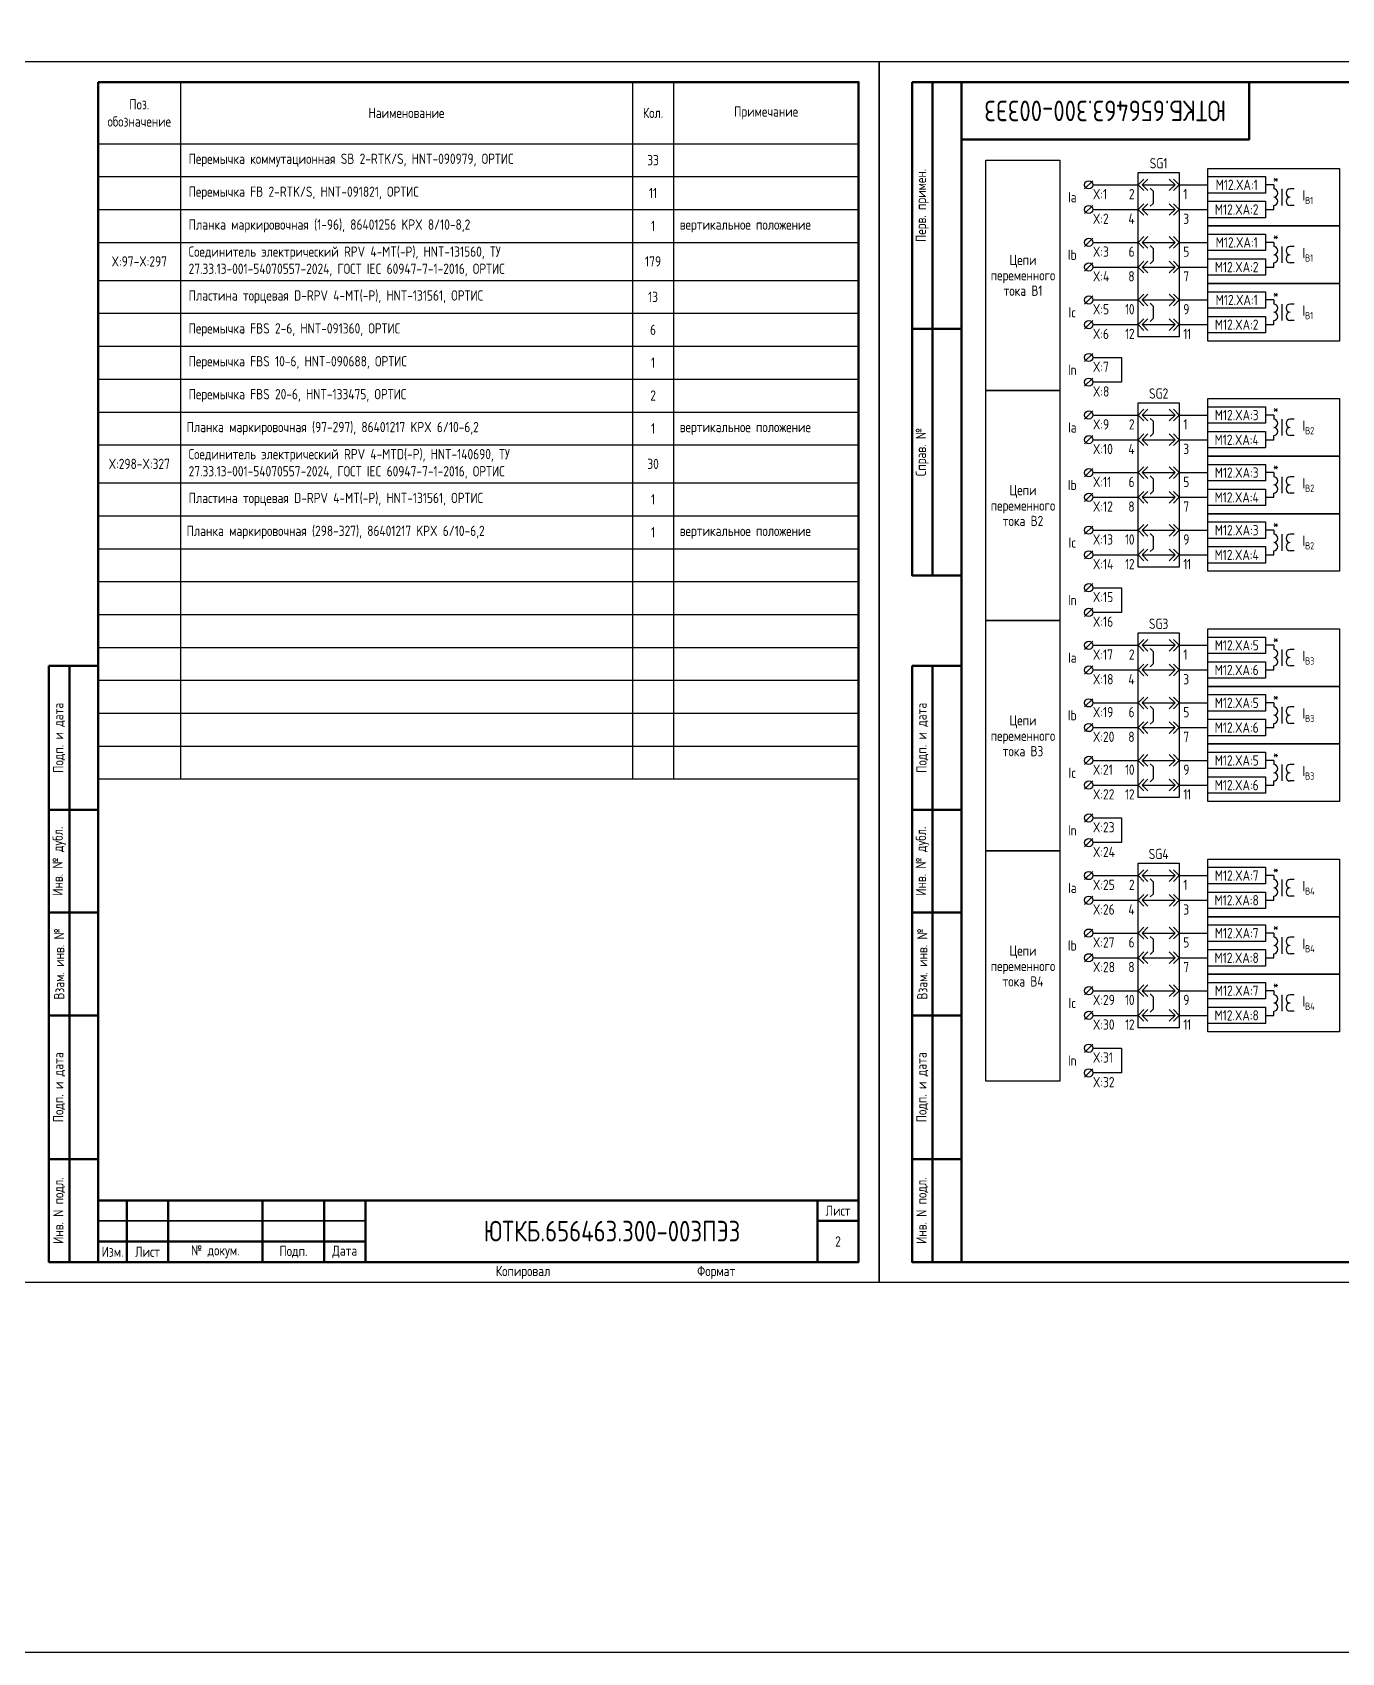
# Model space of a CAD drawing. Header units: millimetres. Extents: x -997 to 6341, y -90 to 618.
# Drawn here: x -206 to 112.5, y -90 to 304.1 of the extents above; entities that cross this region are included whole.
import ezdxf

# ---------------------------------------------------------------- set-up
doc = ezdxf.new("R2010")
doc.units = ezdxf.units.MM
doc.styles.add('Gost_type_A', font='GOST_A.TTF')

# ---------------------------------------------------------------- blocks, each defined once
blk = doc.blocks.new('Штамп угловой верхний')
at = {"lineweight": 50}
blk.add_lwpolyline([(0, 0), (70, 0), (70, -14), (0, -14)], close=True, dxfattribs=at)
blk = doc.blocks.new('Формат_А3')
blk.add_lwpolyline([(-420, 297), (0, 297), (0, 0), (-420, 0)], close=True)
at = {"lineweight": 50}
blk.add_lwpolyline([(-400, 292), (-5, 292), (-5, 5), (-400, 5)], close=True, dxfattribs=at)
blk = doc.blocks.new('Штамп левый верхний')
at = {"lineweight": 50}
for points in [[(-12, 0), (-7, 0), (-7, -60), (-12, -60)], [(-7, 0), (0, 0), (0, -60), (-7, -60)], [(-12, -60), (-7, -60), (-7, -120), (-12, -120)], [(-7, -60), (0, -60), (0, -120), (-7, -120)]]:
    blk.add_lwpolyline(points, close=True, dxfattribs=at)
at = {"char_height": 2.5, "width": 60, "attachment_point": 5, "rotation": 90, "style": 'Gost_type_A'}
for s, insert in [('Перв. примен.', (-9.5, -30)), ('Справ. №', (-9.5, -90))]:
    blk.add_mtext(s, dxfattribs=dict(at, insert=insert))
blk = doc.blocks.new('Штамп левый нижний')
at = {"lineweight": 50}
for points in [[(-12, 145), (-7, 145), (-7, 110), (-12, 110)], [(-7, 145), (0, 145), (0, 110), (-7, 110)], [(-12, 110), (-7, 110), (-7, 85), (-12, 85)], [(-7, 110), (0, 110), (0, 85), (-7, 85)], [(-12, 85), (-7, 85), (-7, 60), (-12, 60)], [(-7, 85), (0, 85), (0, 60), (-7, 60)], [(-12, 60), (-7, 60), (-7, 25), (-12, 25)], [(-7, 60), (0, 60), (0, 25), (-7, 25)], [(-12, 25), (-7, 25), (-7, 0), (-12, 0)], [(-7, 25), (0, 25), (0, 0), (-7, 0)]]:
    blk.add_lwpolyline(points, close=True, dxfattribs=at)
at = {"char_height": 2.5, "attachment_point": 5, "rotation": 90, "style": 'Gost_type_A'}
for s, insert, width in [('Подп. и дата', (-9.5, 127.5), 35), ('Инв. № дубл.', (-9.5, 97.5), 25), ('Взам. инв. №', (-9.5, 72.5), 25), ('Подп. и дата', (-9.5, 42.5), 35), ('Инв. N подл.', (-9.5, 12.5), 25)]:
    blk.add_mtext(s, dxfattribs=dict(at, insert=insert, width=width))
blk = doc.blocks.new('БИ_разъем')
for p, q in [((0, 0), (1.41, 1.41)), ((0, 0), (1.41, 1.41)), ((0, 0), (1.41, -1.41)), ((0, 0), (1.41, -1.41)), ((1, 0), (2.41, 1.41)), ((1, 0), (2.41, -1.41)), ((1, 0), (9, 0)), ((9, 0), (7.59, 1.41)), ((9, 0), (7.59, -1.41)), ((10, 0), (8.59, 1.41)), ((10, 0), (8.59, 1.41)), ((10, 0), (8.59, -1.41)), ((10, 0), (8.59, -1.41))]:
    blk.add_line(p, q)
blk = doc.blocks.new('БИ_перемычка')
for p, q in [((2.97, -0.79), (3.67, -1.5)), ((3.67, -1.5), (3.67, -4.5)), ((2.97, -5.21), (3.67, -4.5))]:
    blk.add_line(p, q)
blk = doc.blocks.new('*T24')
at = {"color": 0, "lineweight": -2, "transparency": 16777216}
for p, q in [((0, 0), (185, 0)), ((0, 0), (0, -15)), ((20, 0), (20, -15)), ((130, 0), (130, -15)), ((140, 0), (140, -15)), ((185, 0), (185, -15)), ((209.75, 0), (394.75, 0)), ((209.75, 0), (209.75, -15)), ((229.75, 0), (229.75, -15)), ((339.75, 0), (339.75, -15)), ((349.75, 0), (349.75, -15)), ((394.75, 0), (394.75, -15))]:
    blk.add_line(p, q, dxfattribs=at)
at = {"color": 0, "linetype": 'ByBlock', "lineweight": -2, "transparency": 16777216}
for p, q in [((0, -15), (185, -15)), ((0, -15), (0, -229.24)), ((20, -15), (20, -229.24)), ((130, -15), (130, -229.24)), ((140, -15), (140, -89.35)), ((185, -15), (185, -229.24)), ((209.75, -15), (394.75, -15)), ((209.75, -15), (209.75, -169.5)), ((229.75, -15), (229.75, -169.5)), ((339.75, -15), (339.75, -169.5)), ((349.75, -15), (349.75, -80.25)), ((394.75, -15), (394.75, -169.5)), ((209.75, -23), (394.75, -23)), ((0, -28.63), (185, -28.63)), ((209.75, -31), (394.75, -31)), ((0, -38.06), (185, -38.06)), ((209.75, -39), (394.75, -39)), ((0, -47.45), (185, -47.45)), ((209.75, -48.25), (394.75, -48.25)), ((0, -55.45), (185, -55.45)), ((209.75, -56.25), (394.75, -56.25)), ((0, -65.35), (185, -65.35)), ((209.75, -64.25), (394.75, -64.25)), ((0, -73.35), (185, -73.35)), ((209.75, -72.25), (394.75, -72.25)), ((0, -81.35), (185, -81.35)), ((209.75, -80.25), (394.75, -80.25)), ((349.75, -80.25), (349.75, -88.25)), ((0, -89.35), (185, -89.35)), ((140, -89.35), (140, -153.35)), ((209.75, -88.25), (394.75, -88.25)), ((349.75, -88.25), (349.75, -105.5)), ((0, -97.35), (185, -97.35)), ((209.75, -97.5), (394.75, -97.5)), ((0, -105.35), (185, -105.35)), ((209.75, -105.5), (394.75, -105.5)), ((349.75, -105.5), (349.75, -113.5)), ((0, -113.35), (185, -113.35)), ((209.75, -113.5), (394.75, -113.5)), ((349.75, -113.5), (349.75, -169.5)), ((0, -121.35), (185, -121.35)), ((209.75, -121.5), (394.75, -121.5)), ((0, -129.35), (185, -129.35)), ((209.75, -129.5), (394.75, -129.5)), ((0, -137.35), (185, -137.35)), ((209.75, -137.5), (394.75, -137.5)), ((0, -145.35), (185, -145.35)), ((209.75, -145.5), (394.75, -145.5)), ((0, -153.35), (185, -153.35)), ((140, -153.35), (140, -229.24)), ((209.75, -153.5), (394.75, -153.5)), ((0, -161.35), (185, -161.35)), ((209.75, -161.5), (394.75, -161.5)), ((0, -170.78), (185, -170.78)), ((209.75, -169.5), (394.75, -169.5)), ((0, -178.78), (185, -178.78)), ((0, -186.78), (185, -186.78)), ((0, -194.78), (185, -194.78)), ((0, -202.78), (185, -202.78)), ((0, -211.83), (185, -211.83)), ((0, -221.24), (185, -221.24)), ((0, -229.24), (185, -229.24))]:
    blk.add_line(p, q, dxfattribs=at)
at = {"transparency": 16777216, "char_height": 2.5, "style": 'Gost_type_A'}
for s, insert, width, attachment_point in [('Поз. обозначение', (10, -7.5), 17, 5), ('Наименование', (75, -7.5), 107, 5), ('Кол.', (135, -7.5), 7, 5), ('Примечание', (162.5, -7.5), 42, 5), ('Поз. обозначение', (219.75, -7.5), 17, 5), ('Наименование', (284.75, -7.5), 107, 5), ('Кол.', (344.75, -7.5), 7, 5), ('Примечание', (372.25, -7.5), 42, 5), ('Планка маркировочная (97-297), 86401217 KPX 6/10-6,2', (231.25, -84.25), 107, 4), ('Перемычка ПС 2-8, 15000020, СТЭЗ ', (21.5, -93.35), 107, 4), ('33', (135, -93.35), 7, 5), ('11', (135, -101.35), 7, 5), ('Планка маркировочная (1-14) (14,12,10,8,6,4,2; 13,11,9,7,5,3,1), 86401256 KPX 8/10-8,2', (21.5, -109.35), 107, 4), ('11', (135, -109.35), 7, 5), ('Планка маркировочная (298-327), 86401217 KPX 6/10-6,2', (231.25, -109.5), 107, 4), ('{\\C256;Блок испытательный, в составе:}', (21.5, -117.35), 107, 4), ('Блок базовый ЭПББ 4+1, 111505, ТУ 27.33.13-001-53942713-2023, НПП "ЭПРОМ"', (21.5, -125.35), 107, 4), ('2', (135, -125.35), 7, 5), ('Крышка рабочая ЭПРК 4+1, 121505, ТУ 27.33.13-001-53942713-2023, НПП "ЭПРОМ"', (21.5, -133.35), 107, 4), ('2', (135, -133.35), 7, 5), ('Планка маркировочная (1-10) (2,4.6,8,10; 1,3,5,7,9), 86401256 KPX 8/10-8,2', (21.5, -141.35), 107, 4), ('2', (135, -141.35), 7, 5), ('Планка маркировочная (1-10) (10,8,6,4,2; 9,7,5,3,1), 86401256 KPX 8/10-8,2', (21.5, -149.35), 107, 4), ('2', (135, -149.35), 7, 5)]:
    blk.add_mtext(s, dxfattribs=dict(at, insert=insert, width=width, attachment_point=attachment_point))
at = {"color": 0, "transparency": 16777216, "char_height": 2.5, "style": 'Gost_type_A'}
for s, insert, width, attachment_point in [('{\\C256;Интеллектуальное электронное устройство ЮНИТ-М519-ДЗШ-Р102-К103-К103-К103-х-х-В101-В101-В101-В101-В101-М1С4.0С00-С01.03, НЛПР.656122.602-XXX,\\C1; }ООО Юнител Инжиниринг', (22, -21.81), 106, 4), ('Перемычка коммутационная SB 2-RTK/S, HNT-090979, ОРТИС', (231.75, -19), 106, 4), ('33', (344.75, -19), 7, 5), ('A1-A3', (10, -21.81), 18, 5), ('3', (135, -21.81), 7, 5), ('Перемычка FB 2-RTK/S, HNT-091821, ОРТИС', (231.75, -27), 106, 4), ('11', (344.75, -27), 7, 5), ('Блок интерфейсный ИЧМ ЮНИТ-ИЧМ-КУГР, ТУ 27.12.23-609-61775353-2024,     ООО Юнител Инжиниринг', (22, -33.34), 106, 4), ('A1.1-A3.1', (10, -33.34), 18, 5), ('3', (135, -33.34), 7, 5), ('{\\C256;Планка маркировочная (1-96), 86401256 KPX 8/10-8,2}', (231.75, -35), 106, 4), ('1', (344.75, -35), 7, 5), ('вертикальное положение', (351.25, -35), 42, 4), ('Светильник светодиодный ЖКХ-08 Д с кабелем 3 м, 5000 К,\\PТУ 3461-009-01281952-2018, Фокус ', (22, -42.75), 106, 4), ('EL1, EL2', (10, -42.75), 18, 5), ('2', (135, -42.75), 7, 5), ('X:97-X:297', (219.75, -43.62), 18, 5), ('Соединитель электрический RPV 4-MT(-P), HNT-131560, ТУ 27.33.13-001-54070557-2024, ГОСТ IEC 60947-7-1-2016, ОРТИС ', (231.75, -43.62), 106, 4), ('179', (344.75, -43.62), 7, 5), ('HL1', (10, -51.45), 18, 5), ('{\\C256;Лампа СКЛ 14Н-2-Ж-2-220 П Ч IP65 ЯШГК.433137.068 ТУ, Протон-Импульс}', (22, -51.45), 106, 4), ('1', (135, -51.45), 7, 5), ('Пластина торцевая D-RPV 4-MT(-P), HNT-131561, ОРТИС', (231.75, -52.25), 106, 4), ('13', (344.75, -52.25), 7, 5), ('{\\C256;Переключатель кулачковый S10 JDG 1106 B4/1447,  (с компл. винтов 3,9х16 потай, саморез DIN 7982F-H A2 - 4 шт.), АУТС.642210.001 ТУ, ОРТИС}', (22, -60.4), 106, 4), ('Перемычка FBS 2-6, HNT-091360, ОРТИС', (231.75, -60.25), 106, 4), ('6', (344.75, -60.25), 7, 5), ('SA1-SA10', (10, -60.4), 16, 5), ('10', (135, -60.4), 6, 5), ('Перемычка FBS 10-6, HNT-090688, ОРТИС', (231.75, -68.25), 106, 4), ('SG1-SG11', (10, -69.35), 18, 5), ('{\\C256;Блок испытательный, в составе:}', (22, -69.35), 106, 4), ('1', (344.75, -68.25), 7, 5), ('Перемычка FBS 20-6, HNT-133475, ОРТИС', (231.75, -76.25), 106, 4), ('{\\C256;Блок базовый ЭПББ 6+1, 111507, ТУ 27.33.13-001-53942713-2023, НПП "ЭПРОМ"}', (22, -77.35), 106, 4), ('11', (135, -77.35), 7, 5), ('2', (344.75, -76.25), 7, 5), ('{\\C256;Крышка рабочая ЭПРК 6+1, 121507, ТУ 27.33.13-001-53942713-2023, НПП "ЭПРОМ"}', (22, -85.35), 106, 4), ('11', (135, -85.35), 7, 5), ('1', (344.75, -84.25), 7, 5), ('вертикальное положение', (351.25, -84.25), 42, 4), ('X:298-X:327', (219.75, -92.87), 18, 5), ('30', (344.75, -92.87), 7, 5), ('{\\C256;Планка маркировочная} (1-14) (2,4.6,8,10,12,14; 1,3,5,7,9,11,13){\\C256;, 86401256 KPX 8/10-8,2}', (21.5, -101.35), 107, 4), ('горизонтальное положение', (141.5, -101.35), 42, 4), ('1', (344.75, -101.5), 7, 5), ('горизонтальное положение', (141.5, -109.35), 42, 4), ('1', (344.75, -109.5), 7, 5), ('вертикальное положение', (351.25, -109.5), 42, 4), ('SG12-SG13', (10, -117.35), 18, 5), ('горизонтальное положение', (141.5, -141.35), 42, 4), ('горизонтальное положение', (141.5, -149.35), 42, 4), ('SQ1-SQ4', (10, -157.35), 18, 5), ('{\\C256;Выключатель путевой ВВП11-10А313-20У311, ТУ 3428-155-00216823-2005, ВНИИР }', (22, -157.35), 106, 4), ('4', (135, -157.35), 7, 5), ('UZ1-UZ3', (10, -166.06), 18, 5), ('{\\C256;Блок-приставка конденсаторная ЮНИТ-БК-02, ТУ 27.12.31-601-61775353-2016, }ООО Юнител Инжиниринг', (22, -166.06), 106, 4), ('3', (135, -166.06), 7, 5), ('Кабель 3м 2х0,75, Фокус', (22, -174.78), 106, 4), ('{\\C256;в составе позиции} EL1', (141.5, -174.78), 42, 4), ('WE1', (10, -174.78), 18, 5), ('1', (135, -174.78), 7, 5), ('Провод ПВСнг(А)-LS 2х0,75, ГОСТ 7399-97', (22, -182.78), 106, 4), ('WE2', (10, -182.78), 18, 5), ('4', (135, -182.78), 7, 5), ('{\\C256;м}', (141.5, -182.78), 42, 4), ('WE3', (10, -190.78), 18, 5), ('Кабель 3м 2х0,75, Фокус', (22, -190.78), 106, 4), ('1', (135, -190.78), 7, 5), ('{\\C256;в составе позиции} EL1', (141.5, -190.78), 42, 4), ('Провод ПВСнг(А)-LS 2х0,75, ГОСТ 7399-97', (22, -198.78), 106, 4), ('WE4', (10, -198.78), 18, 5), ('4', (135, -198.78), 7, 5), ('{\\C256;м}', (141.5, -198.78), 42, 4), ('{\\C256;Патч-корд экранированный, категории 5е, FTP серый PC-FTP-RJ45-Cat.5e-1,5m-LSZH, 8871c, Cabeus}', (22, -207.3), 106, 4), ('WE5-WE7', (10, -207.3), 18, 5), ('3', (135, -207.3), 7, 5), ('X:1-X:96', (10, -216.53), 18, 5), ('{\\C256;Соединитель электрический RUT 6-RTK/S, HNT-090374, ТУ 27.33.13-001-54070557-2024, ГОСТ IEC 60947-7-1-2016, ОРТИС}', (22, -216.53), 106, 4), ('96', (135, -216.53), 7, 5), ('{\\C256;Пластина торцевая D-RUT 6-RTK, HNT-090665, ОРТИС}', (22, -225.24), 106, 4), ('13', (135, -225.24), 7, 5)]:
    blk.add_mtext(s, dxfattribs=dict(at, insert=insert, width=width, attachment_point=attachment_point))
at = {"color": 1, "transparency": 16777216, "char_height": 2.5, "width": 106, "attachment_point": 4, "style": 'Gost_type_A'}
for s, insert in [('{\\C0;Соединитель электрический\\C256; RPV 4-MTD(-P), HNT-140690, ТУ 27.33.13-001-54070557-2024, ГОСТ IEC 60947-7-1-2016, ОРТИС}', (231.75, -92.87)), ('{\\C0;Пластина торцевая D-RPV 4-MT(-P), HNT-131561, ОРТИС}', (231.75, -101.5))]:
    blk.add_mtext(s, dxfattribs=dict(at, insert=insert))
blk = doc.blocks.new('Формат_А4')
blk.add_lwpolyline([(0, 297), (0, 0), (-210, 0), (-210, 297)], close=True)
at = {"lineweight": 50}
blk.add_lwpolyline([(-190, 292), (-5, 292), (-5, 5), (-190, 5)], close=True, dxfattribs=at)
blk = doc.blocks.new('Штамп малый нижний')
at = {"lineweight": 50}
for points in [[(-185, 15), (-178, 15), (-178, 5), (-185, 5)], [(-178, 15), (-168, 15), (-168, 5), (-178, 5)], [(-168, 15), (-145, 15), (-145, 5), (-168, 5)], [(-145, 15), (-130, 15), (-130, 5), (-145, 5)], [(-130, 15), (-120, 15), (-120, 5), (-130, 5)], [(-120, 15), (-10, 15), (-10, 0), (-120, 0)], [(-10, 15), (0, 15), (0, 10), (-10, 10)], [(-10, 10), (0, 10), (0, 0), (-10, 0)], [(-185, 5), (-178, 5), (-178, 0), (-185, 0)], [(-178, 5), (-168, 5), (-168, 0), (-178, 0)], [(-168, 5), (-145, 5), (-145, 0), (-168, 0)], [(-145, 5), (-130, 5), (-130, 0), (-145, 0)], [(-130, 5), (-120, 5), (-120, 0), (-130, 0)]]:
    blk.add_lwpolyline(points, close=True, dxfattribs=at)
for points in [[(-185, 15), (-178, 15), (-178, 10), (-185, 10)], [(-178, 15), (-168, 15), (-168, 10), (-178, 10)], [(-168, 15), (-145, 15), (-145, 10), (-168, 10)], [(-145, 15), (-130, 15), (-130, 10), (-145, 10)], [(-130, 15), (-120, 15), (-120, 10), (-130, 10)], [(-185, 10), (-178, 10), (-178, 5), (-185, 5)], [(-178, 10), (-168, 10), (-168, 5), (-178, 5)], [(-168, 10), (-145, 10), (-145, 5), (-168, 5)], [(-145, 10), (-130, 10), (-130, 5), (-145, 5)], [(-130, 10), (-120, 10), (-120, 5), (-130, 5)]]:
    blk.add_lwpolyline(points, close=True)
at = {"char_height": 2.5, "style": 'Gost_type_A'}
for s, insert, width, attachment_point in [('Лист', (-5, 12.5), 10, 5), ('№ докум.', (-156.5, 2.5), 23, 5), ('Подп.', (-137.5, 2.5), 15, 5), ('Дата', (-125, 2.5), 10, 5), ('Изм.', (-181.5, 2.5), 7, 5), ('Лист', (-173, 2.5), 10, 5), ('Копировал', (-75, -2.53), 13.1202, 6), ('Формат', (-30, -2.53), 13.1202, 6)]:
    blk.add_mtext(s, dxfattribs=dict(at, insert=insert, width=width, attachment_point=attachment_point))
blk = doc.blocks.new('*T41')
at = {"color": 0, "lineweight": -2, "transparency": 16777216}
for p, q in [((0, 0), (185, 0)), ((0, 0), (0, -15)), ((20, 0), (20, -15)), ((130, 0), (130, -15)), ((140, 0), (140, -15)), ((185, 0), (185, -15))]:
    blk.add_line(p, q, dxfattribs=at)
at = {"color": 0, "linetype": 'ByBlock', "lineweight": -2, "transparency": 16777216}
for p, q in [((0, -15), (185, -15)), ((0, -15), (0, -169.5)), ((20, -15), (20, -169.5)), ((130, -15), (130, -169.5)), ((140, -15), (140, -80.25)), ((185, -15), (185, -169.5)), ((0, -23), (185, -23)), ((0, -31), (185, -31)), ((0, -39), (185, -39)), ((0, -48.25), (185, -48.25)), ((0, -56.25), (185, -56.25)), ((0, -64.25), (185, -64.25)), ((0, -72.25), (185, -72.25)), ((0, -80.25), (185, -80.25)), ((140, -80.25), (140, -88.25)), ((0, -88.25), (185, -88.25)), ((140, -88.25), (140, -105.5)), ((0, -97.5), (185, -97.5)), ((0, -105.5), (185, -105.5)), ((140, -105.5), (140, -113.5)), ((0, -113.5), (185, -113.5)), ((140, -113.5), (140, -169.5)), ((0, -121.5), (185, -121.5)), ((0, -129.5), (185, -129.5)), ((0, -137.5), (185, -137.5)), ((0, -145.5), (185, -145.5)), ((0, -153.5), (185, -153.5)), ((0, -161.5), (185, -161.5)), ((0, -169.5), (185, -169.5))]:
    blk.add_line(p, q, dxfattribs=at)
at = {"transparency": 16777216, "char_height": 2.5, "style": 'Gost_type_A'}
for s, insert, width, attachment_point in [('Поз. обозначение', (10, -7.5), 17, 5), ('Наименование', (75, -7.5), 107, 5), ('Кол.', (135, -7.5), 7, 5), ('Примечание', (162.5, -7.5), 42, 5), ('Планка маркировочная (97-297), 86401217 KPX 6/10-6,2', (21.5, -84.25), 107, 4), ('Планка маркировочная (298-327), 86401217 KPX 6/10-6,2', (21.5, -109.5), 107, 4)]:
    blk.add_mtext(s, dxfattribs=dict(at, insert=insert, width=width, attachment_point=attachment_point))
at = {"color": 0, "transparency": 16777216, "char_height": 2.5, "style": 'Gost_type_A'}
for s, insert, width, attachment_point in [('Перемычка коммутационная SB 2-RTK/S, HNT-090979, ОРТИС', (22, -19), 106, 4), ('33', (135, -19), 7, 5), ('Перемычка FB 2-RTK/S, HNT-091821, ОРТИС', (22, -27), 106, 4), ('11', (135, -27), 7, 5), ('{\\C256;Планка маркировочная (1-96), 86401256 KPX 8/10-8,2}', (22, -35), 106, 4), ('1', (135, -35), 7, 5), ('вертикальное положение', (141.5, -35), 42, 4), ('X:97-X:297', (10, -43.62), 18, 5), ('Соединитель электрический RPV 4-MT(-P), HNT-131560, ТУ 27.33.13-001-54070557-2024, ГОСТ IEC 60947-7-1-2016, ОРТИС ', (22, -43.62), 106, 4), ('179', (135, -43.62), 7, 5), ('Пластина торцевая D-RPV 4-MT(-P), HNT-131561, ОРТИС', (22, -52.25), 106, 4), ('13', (135, -52.25), 7, 5), ('Перемычка FBS 2-6, HNT-091360, ОРТИС', (22, -60.25), 106, 4), ('6', (135, -60.25), 7, 5), ('Перемычка FBS 10-6, HNT-090688, ОРТИС', (22, -68.25), 106, 4), ('1', (135, -68.25), 7, 5), ('Перемычка FBS 20-6, HNT-133475, ОРТИС', (22, -76.25), 106, 4), ('2', (135, -76.25), 7, 5), ('1', (135, -84.25), 7, 5), ('вертикальное положение', (141.5, -84.25), 42, 4), ('X:298-X:327', (10, -92.87), 18, 5), ('30', (135, -92.87), 7, 5), ('1', (135, -101.5), 7, 5), ('1', (135, -109.5), 7, 5), ('вертикальное положение', (141.5, -109.5), 42, 4)]:
    blk.add_mtext(s, dxfattribs=dict(at, insert=insert, width=width, attachment_point=attachment_point))
at = {"color": 1, "transparency": 16777216, "char_height": 2.5, "width": 106, "attachment_point": 4, "style": 'Gost_type_A'}
for s, insert in [('{\\C0;Соединитель электрический\\C256; RPV 4-MTD(-P), HNT-140690, ТУ 27.33.13-001-54070557-2024, ГОСТ IEC 60947-7-1-2016, ОРТИС}', (22, -92.87)), ('{\\C0;Пластина торцевая D-RPV 4-MT(-P), HNT-131561, ОРТИС}', (22, -101.5))]:
    blk.add_mtext(s, dxfattribs=dict(at, insert=insert))

msp = doc.modelspace()

# ---------------------------------------------------------------- linework, layer by layer
for p, q in [((52, 268), (50, 266)), ((52, 267), (63, 267)), ((73, 267), (80, 267)), ((96, 267), (94, 267)), ((52, 262), (50, 260)), ((52.01, 261), (62.83, 261)), ((73.17, 261), (80, 261)), ((94, 261), (96, 261)), ((52, 254), (50, 252)), ((52.01, 253), (62.83, 253)), ((73.17, 253), (80, 253)), ((96, 253), (94, 253)), ((52, 248), (50, 246)), ((52.01, 247), (62.83, 247)), ((73.17, 247), (80, 247)), ((94, 247), (96, 247)), ((52, 240), (50, 238)), ((52.01, 239), (62.83, 239)), ((73.17, 239), (80, 239)), ((96, 239), (94, 239)), ((52, 234), (50, 232)), ((52.01, 233), (62.83, 233)), ((73.17, 233), (80, 233)), ((94, 233), (96, 233)), ((52, 226), (50, 224)), ((52.01, 225), (59, 225)), ((59, 225), (59, 219)), ((52, 220), (50, 218)), ((59, 219), (52.01, 219)), ((52, 212), (50, 210)), ((52, 211), (63, 211)), ((73, 211), (80, 211)), ((96, 211), (94, 211)), ((52, 206), (50, 204)), ((52.01, 205), (62.83, 205)), ((73.17, 205), (80, 205)), ((94, 205), (96, 205)), ((52, 198), (50, 196)), ((52.01, 197), (62.83, 197)), ((73.17, 197), (80, 197)), ((96, 197), (94, 197)), ((52, 192), (50, 190)), ((52.01, 191), (62.83, 191)), ((73.17, 191), (80, 191)), ((94, 191), (96, 191)), ((52, 184), (50, 182)), ((52.01, 183), (62.83, 183)), ((73.17, 183), (80, 183)), ((96, 183), (94, 183)), ((52, 178), (50, 176)), ((52.01, 177), (62.83, 177)), ((73.17, 177), (80, 177)), ((94, 177), (96, 177)), ((52, 170), (50, 168)), ((52.01, 169), (59, 169)), ((59, 169), (59, 163)), ((52, 164), (50, 162)), ((59, 163), (52.01, 163)), ((52, 156), (50, 154)), ((52, 155), (63, 155)), ((73, 155), (80, 155)), ((96, 155), (94, 155)), ((52, 150), (50, 148)), ((52.01, 149), (62.83, 149)), ((73.17, 149), (80, 149)), ((94, 149), (96, 149)), ((52, 142), (50, 140)), ((52.01, 141), (62.83, 141)), ((73.17, 141), (80, 141)), ((96, 141), (94, 141)), ((52, 136), (50, 134)), ((52.01, 135), (62.83, 135)), ((73.17, 135), (80, 135)), ((94, 135), (96, 135)), ((52, 128), (50, 126)), ((52.01, 127), (62.83, 127)), ((73.17, 127), (80, 127)), ((96, 127), (94, 127)), ((52, 122), (50, 120)), ((52.01, 121), (62.83, 121)), ((73.17, 121), (80, 121)), ((94, 121), (96, 121)), ((52, 114), (50, 112)), ((52.01, 113), (59, 113)), ((59, 113), (59, 107)), ((52, 108), (50, 106)), ((59, 107), (52.01, 107)), ((52, 100), (50, 98)), ((52, 99), (63, 99)), ((73, 99), (80, 99)), ((96, 99), (94, 99)), ((52, 94), (50, 92)), ((52.01, 93), (62.83, 93)), ((73.17, 93), (80, 93)), ((94, 93), (96, 93)), ((52, 86), (50, 84)), ((52.01, 85), (62.83, 85)), ((73.17, 85), (80, 85)), ((96, 85), (94, 85)), ((52, 80), (50, 78)), ((52.01, 79), (62.83, 79)), ((73.17, 79), (80, 79)), ((94, 79), (96, 79)), ((52, 72), (50, 70)), ((52.01, 71), (62.83, 71)), ((73.17, 71), (80, 71)), ((96, 71), (94, 71)), ((52, 66), (50, 64)), ((52.01, 65), (62.83, 65)), ((73.17, 65), (80, 65)), ((94, 65), (96, 65)), ((52, 58), (50, 56)), ((52.01, 57), (59, 57)), ((59, 57), (59, 51)), ((52, 52), (50, 50)), ((59, 51), (52.01, 51))]:
    msp.add_line(p, q)
at = {"ltscale": 4}
for p, q in [((96, 267), (96, 266)), ((96, 266.5), (96, 266)), ((98, 266), (98, 262)), ((98, 266), (98, 262)), ((101, 266), (100, 266)), ((101, 266), (100, 266)), ((96, 261), (96, 262)), ((101, 262), (100, 262)), ((101, 262), (100, 262)), ((96, 253), (96, 252)), ((96, 252.5), (96, 252)), ((98, 252), (98, 248)), ((98, 252), (98, 248)), ((101, 252), (100, 252)), ((101, 252), (100, 252)), ((96, 247), (96, 248)), ((101, 248), (100, 248)), ((101, 248), (100, 248)), ((96, 239), (96, 238)), ((96, 238.5), (96, 238)), ((98, 238), (98, 234)), ((98, 238), (98, 234)), ((101, 238), (100, 238)), ((101, 238), (100, 238)), ((96, 233), (96, 234)), ((101, 234), (100, 234)), ((101, 234), (100, 234)), ((96, 211), (96, 210)), ((96, 210.5), (96, 210)), ((98, 210), (98, 206)), ((98, 210), (98, 206)), ((101, 210), (100, 210)), ((101, 210), (100, 210)), ((96, 205), (96, 206)), ((101, 206), (100, 206)), ((101, 206), (100, 206)), ((96, 197), (96, 196)), ((96, 196.5), (96, 196)), ((98, 196), (98, 192)), ((98, 196), (98, 192)), ((101, 196), (100, 196)), ((101, 196), (100, 196)), ((96, 191), (96, 192)), ((101, 192), (100, 192)), ((101, 192), (100, 192)), ((96, 183), (96, 182)), ((96, 182.5), (96, 182)), ((98, 182), (98, 178)), ((98, 182), (98, 178)), ((101, 182), (100, 182)), ((101, 182), (100, 182)), ((96, 177), (96, 178)), ((101, 178), (100, 178)), ((101, 178), (100, 178)), ((96, 155), (96, 154)), ((96, 154.5), (96, 154)), ((98, 154), (98, 150)), ((98, 154), (98, 150)), ((101, 154), (100, 154)), ((101, 154), (100, 154)), ((96, 149), (96, 150)), ((101, 150), (100, 150)), ((101, 150), (100, 150)), ((96, 141), (96, 140)), ((96, 140.5), (96, 140)), ((98, 140), (98, 136)), ((98, 140), (98, 136)), ((101, 140), (100, 140)), ((101, 140), (100, 140)), ((96, 135), (96, 136)), ((101, 136), (100, 136)), ((101, 136), (100, 136)), ((96, 127), (96, 126)), ((96, 126.5), (96, 126)), ((98, 126), (98, 122)), ((98, 126), (98, 122)), ((101, 126), (100, 126)), ((101, 126), (100, 126)), ((96, 121), (96, 122)), ((101, 122), (100, 122)), ((101, 122), (100, 122)), ((96, 99), (96, 98)), ((96, 98.5), (96, 98)), ((98, 98), (98, 94)), ((98, 98), (98, 94)), ((101, 98), (100, 98)), ((101, 98), (100, 98)), ((96, 93), (96, 94)), ((101, 94), (100, 94)), ((101, 94), (100, 94)), ((96, 85), (96, 84)), ((96, 84.5), (96, 84)), ((98, 84), (98, 80)), ((98, 84), (98, 80)), ((101, 84), (100, 84)), ((101, 84), (100, 84)), ((96, 79), (96, 80)), ((101, 80), (100, 80)), ((101, 80), (100, 80)), ((96, 71), (96, 70)), ((96, 70.5), (96, 70)), ((98, 70), (98, 66)), ((98, 70), (98, 66)), ((101, 70), (100, 70)), ((101, 70), (100, 70)), ((96, 65), (96, 66)), ((101, 66), (100, 66)), ((101, 66), (100, 66))]:
    msp.add_line(p, q, dxfattribs=at)
for points in [[(-997, 618), (6340.99, 618), (6340.99, -90), (-997, -90)], [(44, 217), (26, 217), (26, 273), (44, 273)], [(63, 270), (73, 270), (73, 230), (63, 230)], [(80, 271), (112, 271), (112, 257), (80, 257)], [(80, 269), (94, 269), (94, 265), (80, 265)], [(80, 263), (94, 263), (94, 259), (80, 259)], [(80, 257), (112, 257), (112, 243), (80, 243)], [(80, 255), (94, 255), (94, 251), (80, 251)], [(80, 249), (94, 249), (94, 245), (80, 245)], [(80, 243), (112, 243), (112, 229), (80, 229)], [(80, 241), (94, 241), (94, 237), (80, 237)], [(80, 235), (94, 235), (94, 231), (80, 231)], [(44, 161), (26, 161), (26, 217), (44, 217)], [(63, 214), (73, 214), (73, 174), (63, 174)], [(80, 215), (112, 215), (112, 201), (80, 201)], [(80, 213), (94, 213), (94, 209), (80, 209)], [(80, 207), (94, 207), (94, 203), (80, 203)], [(80, 201), (112, 201), (112, 187), (80, 187)], [(80, 199), (94, 199), (94, 195), (80, 195)], [(80, 193), (94, 193), (94, 189), (80, 189)], [(80, 187), (112, 187), (112, 173), (80, 173)], [(80, 185), (94, 185), (94, 181), (80, 181)], [(80, 179), (94, 179), (94, 175), (80, 175)], [(44, 105), (26, 105), (26, 161), (44, 161)], [(63, 158), (73, 158), (73, 118), (63, 118)], [(80, 159), (112, 159), (112, 145), (80, 145)], [(80, 157), (94, 157), (94, 153), (80, 153)], [(80, 151), (94, 151), (94, 147), (80, 147)], [(80, 145), (112, 145), (112, 131), (80, 131)], [(80, 143), (94, 143), (94, 139), (80, 139)], [(80, 137), (94, 137), (94, 133), (80, 133)], [(80, 131), (112, 131), (112, 117), (80, 117)], [(80, 129), (94, 129), (94, 125), (80, 125)], [(80, 123), (94, 123), (94, 119), (80, 119)], [(44, 49), (26, 49), (26, 105), (44, 105)], [(80, 103), (112, 103), (112, 89), (80, 89)], [(63, 102), (73, 102), (73, 62), (63, 62)], [(80, 101), (94, 101), (94, 97), (80, 97)], [(80, 95), (94, 95), (94, 91), (80, 91)], [(80, 89), (112, 89), (112, 75), (80, 75)], [(80, 87), (94, 87), (94, 83), (80, 83)], [(80, 81), (94, 81), (94, 77), (80, 77)], [(80, 75), (112, 75), (112, 61), (80, 61)], [(80, 73), (94, 73), (94, 69), (80, 69)], [(80, 67), (94, 67), (94, 63), (80, 63)]]:
    msp.add_lwpolyline(points, close=True)
for centre in [(51, 267), (51, 261), (51, 253), (51, 247), (51, 239), (51, 233), (51, 225), (51, 219), (51, 211), (51, 205), (51, 197), (51, 191), (51, 183), (51, 177), (51, 169), (51, 163), (51, 155), (51, 149), (51, 141), (51, 135), (51, 127), (51, 121), (51, 113), (51, 107), (51, 99), (51, 93), (51, 85), (51, 79), (51, 71), (51, 65), (51, 57), (51, 51)]:
    msp.add_circle(centre, 1)
for centre, start, end in [((96, 265), 270, 90), ((96, 265), 270, 90), ((100, 265), 90, 270), ((100, 265), 90, 270), ((96, 263), 270, 90), ((96, 263), 270, 90), ((100, 263), 90, 270), ((100, 263), 90, 270), ((96, 251), 270, 90), ((96, 251), 270, 90), ((96, 249), 270, 90), ((96, 249), 270, 90), ((100, 251), 90, 270), ((100, 251), 90, 270), ((100, 249), 90, 270), ((100, 249), 90, 270), ((96, 237), 270, 90), ((96, 237), 270, 90), ((100, 237), 90, 270), ((100, 237), 90, 270), ((96, 235), 270, 90), ((96, 235), 270, 90), ((100, 235), 90, 270), ((100, 235), 90, 270), ((96, 209), 270, 90), ((96, 209), 270, 90), ((100, 209), 90, 270), ((100, 209), 90, 270), ((96, 207), 270, 90), ((96, 207), 270, 90), ((100, 207), 90, 270), ((100, 207), 90, 270), ((96, 195), 270, 90), ((96, 195), 270, 90), ((96, 193), 270, 90), ((96, 193), 270, 90), ((100, 195), 90, 270), ((100, 195), 90, 270), ((100, 193), 90, 270), ((100, 193), 90, 270), ((96, 181), 270, 90), ((96, 181), 270, 90), ((100, 181), 90, 270), ((100, 181), 90, 270), ((96, 179), 270, 90), ((96, 179), 270, 90), ((100, 179), 90, 270), ((100, 179), 90, 270), ((96, 153), 270, 90), ((96, 153), 270, 90), ((100, 153), 90, 270), ((100, 153), 90, 270), ((96, 151), 270, 90), ((96, 151), 270, 90), ((100, 151), 90, 270), ((100, 151), 90, 270), ((96, 139), 270, 90), ((96, 139), 270, 90), ((96, 137), 270, 90), ((96, 137), 270, 90), ((100, 139), 90, 270), ((100, 139), 90, 270), ((100, 137), 90, 270), ((100, 137), 90, 270), ((96, 125), 270, 90), ((96, 125), 270, 90), ((96, 123), 270, 90), ((96, 123), 270, 90), ((100, 125), 90, 270), ((100, 125), 90, 270), ((100, 123), 90, 270), ((100, 123), 90, 270), ((96, 97), 270, 90), ((96, 97), 270, 90), ((96, 95), 270, 90), ((96, 95), 270, 90), ((100, 97), 90, 270), ((100, 97), 90, 270), ((100, 95), 90, 270), ((100, 95), 90, 270), ((96, 83), 270, 90), ((96, 83), 270, 90), ((100, 83), 90, 270), ((100, 83), 90, 270), ((96, 81), 270, 90), ((96, 81), 270, 90), ((100, 81), 90, 270), ((100, 81), 90, 270), ((96, 69), 270, 90), ((96, 69), 270, 90), ((96, 67), 270, 90), ((96, 67), 270, 90), ((100, 69), 90, 270), ((100, 69), 90, 270), ((100, 67), 90, 270), ((100, 67), 90, 270)]:
    msp.add_arc(centre, 1, start, end, dxfattribs=at)

# ---------------------------------------------------------------- block references
for name, p in [('Формат_А4', (0, 0)), ('Формат_А3', (420, 0)), ('*T24', (-399.75, 292)), ('*T41', (-190, 292)), ('Штамп левый верхний', (20, 292)), ('Штамп угловой верхний', (20, 292)), ('БИ_разъем', (63, 267)), ('БИ_перемычка', (63, 267)), ('БИ_разъем', (63, 261)), ('БИ_разъем', (63, 253)), ('БИ_разъем', (63, 247)), ('БИ_перемычка', (63, 253)), ('БИ_разъем', (63, 239)), ('БИ_перемычка', (63, 239)), ('БИ_разъем', (63, 233)), ('БИ_разъем', (63, 211)), ('БИ_перемычка', (63, 211)), ('БИ_разъем', (63, 205)), ('БИ_разъем', (63, 197)), ('БИ_перемычка', (63, 197)), ('БИ_разъем', (63, 191)), ('БИ_разъем', (63, 183)), ('БИ_перемычка', (63, 183)), ('БИ_разъем', (63, 177)), ('БИ_разъем', (63, 155)), ('БИ_перемычка', (63, 155)), ('Штамп левый нижний', (-190, 5)), ('Штамп левый нижний', (20, 5)), ('БИ_разъем', (63, 149)), ('БИ_разъем', (63, 141)), ('БИ_перемычка', (63, 141)), ('БИ_разъем', (63, 135)), ('БИ_разъем', (63, 127)), ('БИ_перемычка', (63, 127)), ('БИ_разъем', (63, 121)), ('БИ_разъем', (63, 99)), ('БИ_перемычка', (63, 99)), ('БИ_разъем', (63, 93)), ('БИ_разъем', (63, 85)), ('БИ_перемычка', (63, 85)), ('БИ_разъем', (63, 79)), ('БИ_разъем', (63, 71)), ('БИ_перемычка', (63, 71)), ('БИ_разъем', (63, 65)), ('Штамп малый нижний', (-5, 5))]:
    msp.add_blockref(name, p)

# ---------------------------------------------------------------- texts
at = {"insert": (55, 285), "char_height": 5, "width": 70, "attachment_point": 5, "rotation": 180, "style": 'Gost_type_A'}
msp.add_mtext('ЮТКБ.656463.300-003Э3', dxfattribs=at)
at = {"char_height": 2.5, "line_spacing_factor": 0.9, "style": 'Gost_type_A'}
for s, insert, width, attachment_point in [('SG1', (68, 271), 10, 8), ('Ia', (47, 264), 6, 5), ('X:1', (52, 266), 10, 1), ('{\\T0.9;2}', (62, 266), 5, 3), ('{\\T0.9;1}', (74, 266), 5, 1), ('X:2', (52, 260), 10, 1), ('{\\T0.9;4}', (62, 260), 5, 3), ('{\\T0.9;3}', (74, 260), 5, 1), ('Цепи переменного тока В1', (35, 245), 18, 5), ('Ib', (47, 250), 6, 5), ('X:3', (52, 252), 10, 1), ('{\\T0.9;6}', (62, 252), 5, 3), ('{\\T0.9;5}', (74, 252), 5, 1), ('X:4', (52, 246), 10, 1), ('{\\T0.9;8}', (62, 246), 5, 3), ('{\\T0.9;7}', (74, 246), 5, 1), ('Ic', (47, 236), 6, 5), ('X:5', (52, 238), 10, 1), ('{\\T0.9;10}', (62, 238), 5, 3), ('{\\T0.9;9}', (74, 238), 5, 1), ('X:6', (52, 232), 10, 1), ('{\\T0.9;12}', (62, 232), 5, 3), ('{\\T0.9;11}', (74, 232), 5, 1), ('In', (47, 222), 6, 5), ('X:7', (52, 224), 10, 1), ('X:8', (52, 218), 10, 1), ('SG2', (68, 215), 10, 8), ('Ia', (47, 208), 6, 5), ('X:9', (52, 210), 10, 1), ('{\\T0.9;2}', (62, 210), 5, 3), ('{\\T0.9;1}', (74, 210), 5, 1), ('X:10', (52, 204), 10, 1), ('{\\T0.9;4}', (62, 204), 5, 3), ('{\\T0.9;3}', (74, 204), 5, 1), ('Цепи переменного тока В2', (35, 189), 18, 5), ('Ib', (47, 194), 6, 5), ('X:11', (52, 196), 10, 1), ('{\\T0.9;6}', (62, 196), 5, 3), ('{\\T0.9;5}', (74, 196), 5, 1), ('X:12', (52, 190), 10, 1), ('{\\T0.9;8}', (62, 190), 5, 3), ('{\\T0.9;7}', (74, 190), 5, 1), ('X:13', (52, 182), 10, 1), ('{\\T0.9;10}', (62, 182), 5, 3), ('{\\T0.9;9}', (74, 182), 5, 1), ('Ic', (47, 180), 6, 5), ('X:14', (52, 176), 10, 1), ('{\\T0.9;12}', (62, 176), 5, 3), ('{\\T0.9;11}', (74, 176), 5, 1), ('In', (47, 166), 6, 5), ('X:15', (52, 168), 10, 1), ('X:16', (52, 162), 10, 1), ('SG3', (68, 159), 10, 8), ('X:17', (52, 154), 10, 1), ('{\\T0.9;2}', (62, 154), 5, 3), ('{\\T0.9;1}', (74, 154), 5, 1), ('Ia', (47, 152), 6, 5), ('X:18', (52, 148), 10, 1), ('{\\T0.9;4}', (62, 148), 5, 3), ('{\\T0.9;3}', (74, 148), 5, 1), ('Цепи переменного тока В3', (35, 133), 18, 5), ('Ib', (47, 138), 6, 5), ('X:19', (52, 140), 10, 1), ('{\\T0.9;6}', (62, 140), 5, 3), ('{\\T0.9;5}', (74, 140), 5, 1), ('X:20', (52, 134), 10, 1), ('{\\T0.9;8}', (62, 134), 5, 3), ('{\\T0.9;7}', (74, 134), 5, 1), ('Ic', (47, 124), 6, 5), ('X:21', (52, 126), 10, 1), ('{\\T0.9;10}', (62, 126), 5, 3), ('{\\T0.9;9}', (74, 126), 5, 1), ('X:22', (52, 120), 10, 1), ('{\\T0.9;12}', (62, 120), 5, 3), ('{\\T0.9;11}', (74, 120), 5, 1), ('In', (47, 110), 6, 5), ('X:23', (52, 112), 10, 1), ('X:24', (52, 106), 10, 1), ('SG4', (68, 103), 10, 8), ('Ia', (47, 96), 6, 5), ('X:25', (52, 98), 10, 1), ('{\\T0.9;2}', (62, 98), 5, 3), ('{\\T0.9;1}', (74, 98), 5, 1), ('X:26', (52, 92), 10, 1), ('{\\T0.9;4}', (62, 92), 5, 3), ('{\\T0.9;3}', (74, 92), 5, 1), ('Ib', (47, 82), 6, 5), ('X:27', (52, 84), 10, 1), ('{\\T0.9;6}', (62, 84), 5, 3), ('{\\T0.9;5}', (74, 84), 5, 1), ('Цепи переменного тока В4', (35, 77), 18, 5), ('X:28', (52, 78), 10, 1), ('{\\T0.9;8}', (62, 78), 5, 3), ('{\\T0.9;7}', (74, 78), 5, 1), ('Ic', (47, 68), 6, 5), ('X:29', (52, 70), 10, 1), ('{\\T0.9;10}', (62, 70), 5, 3), ('{\\T0.9;9}', (74, 70), 5, 1), ('X:30', (52, 64), 10, 1), ('{\\T0.9;12}', (62, 64), 5, 3), ('{\\T0.9;11}', (74, 64), 5, 1), ('In', (47, 54), 6, 5), ('X:31', (52, 56), 10, 1), ('X:32', (52, 50), 10, 1)]:
    msp.add_mtext(s, dxfattribs=dict(at, insert=insert, width=width, attachment_point=attachment_point))
at = {"style": 'Gost_type_A'}
for s, insert, char_height, width, attachment_point in [('M12.XA:1', (87, 267), 2.5, 14, 5), ('*', (96.5, 268.5), 2.5, 3, 5), ('\\A1;I{\\H0.7x;\\S^ В1;}', (103, 264), 2.5, 8, 4), ('M12.XA:2', (86.99, 261), 2.5, 14.018, 5), ('M12.XA:1', (87, 253), 2.5, 14, 5), ('*', (96.5, 254.5), 2.5, 3, 5), ('\\A1;I{\\H0.7x;\\S^ В1;}', (103, 250), 2.5, 8, 4), ('M12.XA:2', (86.99, 247), 2.5, 14.018, 5), ('*', (96.5, 240.5), 2.5, 3, 5), ('M12.XA:1', (87, 239), 2.5, 14, 5), ('\\A1;I{\\H0.7x;\\S^ В1;}', (103, 236), 2.5, 8, 4), ('M12.XA:2', (86.99, 233), 2.5, 14.018, 5), ('M12.XA:3', (87, 211), 2.5, 14, 5), ('*', (96.5, 212.5), 2.5, 3, 5), ('\\A1;I{\\H0.7x;\\S^ В2;}', (103, 208), 2.5, 8, 4), ('M12.XA:4', (86.99, 204.99), 2.5, 14.018, 5), ('M12.XA:3', (87, 197), 2.5, 14, 5), ('*', (96.5, 198.5), 2.5, 3, 5), ('\\A1;I{\\H0.7x;\\S^ В2;}', (103, 194), 2.5, 8, 4), ('M12.XA:4', (86.99, 190.99), 2.5, 14.018, 5), ('M12.XA:3', (87, 183), 2.5, 14, 5), ('*', (96.5, 184.5), 2.5, 3, 5), ('\\A1;I{\\H0.7x;\\S^ В2;}', (103, 180), 2.5, 8, 4), ('M12.XA:4', (86.99, 176.99), 2.5, 14.018, 5), ('M12.XA:5', (87, 155), 2.5, 14, 5), ('*', (96.5, 156.5), 2.5, 3, 5), ('M12.XA:6', (86.99, 148.99), 2.5, 14.018, 5), ('\\A1;I{\\H0.7x;\\S^ В3;}', (103, 152), 2.5, 8, 4), ('M12.XA:5', (87, 141), 2.5, 14, 5), ('*', (96.5, 142.5), 2.5, 3, 5), ('\\A1;I{\\H0.7x;\\S^ В3;}', (103, 138), 2.5, 8, 4), ('M12.XA:6', (86.99, 134.99), 2.5, 14.018, 5), ('M12.XA:5', (87, 127), 2.5, 14, 5), ('*', (96.5, 128.5), 2.5, 3, 5), ('M12.XA:6', (86.99, 120.99), 2.5, 14.018, 5), ('\\A1;I{\\H0.7x;\\S^ В3;}', (103, 124), 2.5, 8, 4), ('M12.XA:7', (87, 99), 2.5, 14, 5), ('*', (96.5, 100.5), 2.5, 3, 5), ('\\A1;I{\\H0.7x;\\S^ В4;}', (103, 96), 2.5, 8, 4), ('M12.XA:8', (86.99, 92.99), 2.5, 14.018, 5), ('*', (96.5, 86.5), 2.5, 3, 5), ('M12.XA:7', (87, 85), 2.5, 14, 5), ('\\A1;I{\\H0.7x;\\S^ В4;}', (103, 82), 2.5, 8, 4), ('M12.XA:8', (86.99, 78.99), 2.5, 14.018, 5), ('M12.XA:7', (87, 71), 2.5, 14, 5), ('*', (96.5, 72.5), 2.5, 3, 5), ('\\A1;I{\\H0.7x;\\S^ В4;}', (103, 68), 2.5, 8, 4), ('M12.XA:8', (86.99, 64.99), 2.5, 14.018, 5), ('ЮТКБ.656463.300-003ПЭ3', (-65, 12.5), 5, 120, 5), ('2', (-10, 10), 2.5, 10, 5)]:
    msp.add_mtext(s, dxfattribs=dict(at, insert=insert, char_height=char_height, width=width, attachment_point=attachment_point))

doc.saveas('drawing.dxf')
